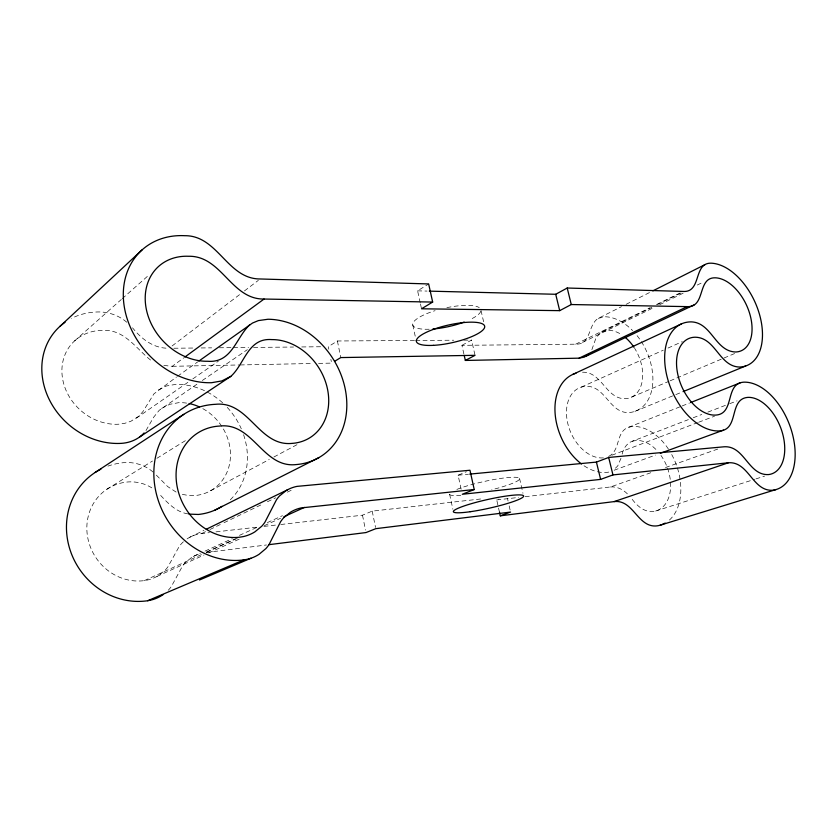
<?xml version="1.0" encoding="UTF-8"?>
<svg xmlns="http://www.w3.org/2000/svg" width="837" height="837" viewBox="0 0 837 837"><rect width="100%" height="100%" fill="white"/><g stroke="black" fill="none" stroke-linecap="round" stroke-linejoin="round"><path stroke-width="0.63" stroke-dasharray="4.18 3.14" d="M620.981 458.299L617.748 465.885L613.751 469.881M622.153 454.104C623.439 448.611 626.735 443.097 632.353 441.225L688.359 419.63M591.874 349.657L595.85 338.389L600.223 332.833L651.803 307.336M145.983 430.553L153.642 417.244L159.25 410.266L198.045 383.44M183.355 541.801L182.215 542.91A33.658 30.446 68.9 0 0 179.139 546.571L168.028 566.67A34.568 32.151 60.6 0 1 164.889 570.447L158.413 575.584A41.892 38.973 59.1 0 1 147.605 580.02L144.309 580.616A50.638 47.008 57.5 0 1 87.54 536.569A50.638 47.008 57.5 0 1 127.925 481.955C136.975 481.285 146.224 483.817 153.631 489.059M74.598 340.9L121.302 299.489M122.286 298.631L149.53 274.473M150.555 360.046C135.971 348.391 124.075 329.119 102.763 330.374A50.408 43.796 42.7 0 0 62.545 378.512A50.408 43.796 42.7 0 0 118.341 424.233L124.797 423.313L130.886 421.273L138.743 416.271L142.792 411.773L153.945 393.85L176.471 377.037M172.098 345.953L240.365 294.038M244.456 290.92L258.351 280.353M163.874 365.445L172.223 366.303L183.701 357.901M177.528 376.273L197.741 361.856M136.337 418.186L188.545 381.881M192.803 378.92L218.373 361.134M202.324 380.5L247.354 349.678M161.583 408.393L169.66 404.313L178.647 402.681A48.462 42.614 54.1 0 1 186.714 403.12M463.918 354.145L461.94 345.336L575.689 344.185C591.424 344.75 587.825 324.547 598.288 318.342L621.483 306.666M187.101 538.871L188.451 538.013A40.72 36.786 69.8 0 1 198.662 533.996L209.512 532.604M158.381 389.937L166.448 385.972L175.425 384.434A67.87 59.689 54.1 0 1 222.883 403.047M414.461 340.471L337.405 340.983L328.303 346.675L328.815 349.207M420.226 302.806L417.6 290.847L428.649 283.942M106.895 489.237L152.46 461.041M156.906 458.289L185.793 440.408M608.635 456.374C620.855 450.683 615.362 431.494 628.849 427.184L680.92 406.437M461.94 345.336L471.566 340.094L475.029 355.327M210.516 490.785L269.284 459.461M273.887 457.002L296.936 444.719M626.118 304.333L650.485 292.071M575.689 344.185L649.794 307.828M656.47 304.553L680.062 292.981M657.641 304.48L680.962 293.044M697.284 285.04L703.122 282.184M582.521 342.427L653.823 307.545M659.661 304.689L684.206 292.688M189.821 537.228L203.935 530.376M201.727 533.493L208.769 530.093M209.941 529.528L222.841 523.292M224.023 522.727L262.724 504.041M267.421 501.771L275.635 497.806M287.363 492.146L292.05 489.875M601.657 331.923L608.206 330.259A36.043 23.886 65.3 0 1 622.121 335.009M598.288 318.342L604.837 316.763A50.471 33.449 65.3 0 1 632.615 330.594M193.19 556.532L200.305 553.278M205.044 551.102L232.309 538.63M239.424 535.377L258.037 526.86M267.338 522.602L282.456 515.686M206.216 552.138L235.574 538.766M264.283 525.678L280.562 518.27M144.309 580.616L202.052 554.345M206.76 552.2L238.576 537.72M156.969 576.421L203.966 555.046M208.675 552.933L240.397 538.62M581.296 387.112L663.27 350.19M668.02 348.056L682.281 341.632M631.809 397.02L668.93 381.327M670.134 380.814L722.823 358.529M724.015 358.027L734.802 353.465M280.813 524.496L362.484 515.194L372.203 511.125L483.619 498.653M461.156 489.195L458.09 475.217L466.397 471.744M634.896 411.375L674.632 395.095M675.836 394.604L681.862 392.135M682.134 405.955L689.406 403.057M693.235 417.757L701.751 414.472M707.84 412.128L728.546 404.145M729.759 403.675L737.062 400.86M611.857 455.234L697.399 422.706M698.623 422.246L714.505 416.209M499.469 512.139L496.718 499.919L498.988 499.051M614.149 470.227L655.486 455.066M525.165 496.676L610.497 486.967L650.841 472.706M665.52 467.527L718.083 448.946M655.674 511.02L754.692 479.298M755.926 478.91L764.599 476.127M632.353 441.225L635.743 440.503A36.87 24.66 69.4 0 1 657.307 450.881M628.849 427.184L632.249 426.504A51.632 34.537 69.4 0 1 668.512 449.218M608.75 472.089L606.94 472.382A52.323 35.855 67 0 1 582.521 464.723M206.331 552.483L266.459 544.981M215.988 531.872L258.769 526.996M263.958 526.41L275.624 525.081M496.718 499.919L518.699 497.419M458.09 475.217L468.438 474.234M610.497 486.967C616.848 486.328 623.031 489.436 627.394 493.872M172.223 366.303L238.859 364.974M240.167 364.942L313.341 363.478M318.562 363.373L331.63 363.112L330.866 359.324M173.866 348.234L194.132 348.025M201.183 347.951L211.656 347.847M219.409 347.773L232.215 347.648M233.481 347.627L248.568 347.481M253.548 347.428L293.515 347.031M301.759 346.947L321.774 346.738M415.654 340.46L453.748 340.209M463.824 340.146L471.566 340.094M417.6 290.847L427.006 291.077M582.521 372.214C602.002 371.607 605.925 399.207 625.302 398.694A36.043 23.886 65.3 0 0 634.634 348.297M165.967 348.171C152.167 347.345 140.857 338.19 132.528 327.832M187.802 513.866C175.467 511.909 166.908 502.116 158.852 493.485M182.34 494.374L188.743 495.535L195.031 495.546A48.462 42.614 54.1 0 0 230.342 458.352A48.462 42.614 54.1 0 0 201.571 407.975M176.105 492.072L167.672 486.559L155.577 474.349M153.056 472.026C145.324 465.33 134.903 461.94 124.713 462.589A70.915 65.851 57.5 0 0 107.942 466.115M126.785 322.235C119.325 315.8 109.542 312.149 99.708 311.95A70.601 61.352 42.7 0 0 71.532 318.395M632.217 499.354C637.187 505.987 644.574 512.547 653.477 511.47A36.87 24.66 69.4 0 0 660.968 455.443M481.034 310.527L484.236 324.474M519.536 478.356L522.968 493.296M507.494 498.507L508.059 500.976M509.178 505.914L510.298 510.842M420.488 304.009L421.534 308.79M412.767 324.934L415.257 336.369M449.605 494.238L452.869 509.199M337.405 340.983L340.795 357.577M372.203 511.125L375.541 527.415M362.484 515.194L365.507 530.083M168.247 590.263A34.673 32.371 64.7 0 0 171.397 586.423L182.508 566.053A33.804 30.603 71.8 0 1 185.573 562.328L191.809 557.337A40.898 36.964 72.8 0 1 200.514 553.55M671.713 454.554A51.632 34.537 69.4 0 1 668.899 520.488M603.404 457.87A37.372 25.602 67 0 1 567.873 423.867A37.372 25.602 67 0 1 585.963 386.328C605.444 385.533 609.388 413.269 628.765 412.568A50.471 33.449 65.3 0 0 652.693 384.141A50.471 33.449 65.3 0 0 635.848 334.151M227.245 407.389A67.87 59.689 54.1 0 1 241.297 428.816M243.588 434.727A67.87 59.689 54.1 0 1 229.61 500.442M456.876 489.425A35.876 4.886 -12.6 0 1 514.305 477.236A35.876 4.886 -12.6 0 1 491.779 489.739M460.789 495.305A35.876 4.886 -12.6 0 1 449.678 493.704M480.794 311.228A34.903 9.448 -12.6 0 1 469.4 319.901M429.203 329.223A34.903 9.448 -12.6 0 1 412.861 323.406A34.903 9.448 -12.6 0 1 435.083 310.663M446.895 307.639A34.903 9.448 -12.6 0 1 479.235 307.608"/><path stroke-width="1.26" d="M144.1 432.949C138.387 439.32 129.965 442.804 121.522 443.348A70.601 61.352 42.7 0 1 48.546 398.056A70.601 61.352 42.7 0 1 65.045 322.308M60.034 326.284L142.164 249.813M588.756 354.197L584.341 357.096L579.089 358.163L465.341 360.444L464.211 355.401M139.528 437.081L230.834 376.368C244.802 363.928 247.762 337.656 271.91 339.592A54.656 44.936 56.9 0 1 327.654 389.843A54.656 44.936 56.9 0 1 292.029 443.39C258.8 446.759 248.997 400.661 215.507 404.313A80.498 70.308 60.2 0 0 155.232 488.536A80.498 70.308 60.2 0 0 243.902 559.89L247.449 559.252A47.709 41.934 63.6 0 0 259.01 554.356L265.863 548.612A39.381 34.579 64.6 0 0 269.148 544.374L280.541 521.817A38.24 32.465 69.5 0 1 283.743 517.716L290.303 512.296A46.265 39.203 70.1 0 1 301.153 507.913L474.234 489.519L469.955 470.248L296.989 486.381A46.056 38.973 68.1 0 0 286.149 490.597L279.589 495.891A38.073 32.266 67.4 0 0 276.398 499.909L264.984 522.121A39.245 34.327 62.1 0 1 261.699 526.274L254.856 531.882A47.563 41.62 61.2 0 1 243.295 536.59L239.759 537.187A57.471 50.178 60.2 0 1 177.057 486.151A57.471 50.178 60.2 0 1 219.482 426.064C252.994 421.974 262.881 468.385 296.131 464.577A76.544 62.963 56.9 0 0 345.336 389.613A76.544 62.963 56.9 0 0 267.976 319.253L258.403 320.592L252.544 323.019L198.808 361.103M249.865 324.672C235.929 337.541 232.1 363.248 207.66 361.27A56.916 46.537 48 0 1 146.109 308.152A56.916 46.537 48 0 1 188.492 256.268C221.732 255.505 231.064 299.562 264.063 299.039L432.666 302.063L428.649 283.942L260.171 278.972C227.225 279.108 217.923 235.323 184.747 235.699A79.714 65.213 48 0 0 124.556 308.351A79.714 65.213 48 0 0 211.573 382.708L221.847 380.929L230.834 376.368M184.747 357.137L264.063 299.039M432.666 302.063L421.534 308.79L559.691 310.653L571.263 304.542L687.208 306.624C706.062 307.493 696.886 277.078 715.489 277.821A39.391 23.614 65.2 0 1 750.151 315.204A39.391 23.614 65.2 0 1 735.503 351.99C715.175 351.299 711.68 322.475 691.236 321.879A57.376 35.688 66.6 0 0 667.351 377.769A57.376 35.688 66.6 0 0 719.998 430.888C739.353 429.36 728.671 399.029 747.755 397.387A40.375 24.461 68.8 0 1 782.668 433.869A40.375 24.461 68.8 0 1 768.586 474.569C748.226 475.719 744.689 445.525 724.193 446.78L608.677 457.452L596.425 462.097L469.724 474.108M163.173 594.584L161.771 595.515A41.996 39.245 63.1 0 1 150.942 600.087L147.647 600.736A70.915 65.851 57.5 0 1 70.747 551.907A70.915 65.851 57.5 0 1 100.9 469.149M95.156 472.466L183.763 414.346M474.234 489.519L462.275 494.28L600.621 479.392L612.956 474.914L728.41 462.767C748.906 461.26 752.463 491.633 772.823 490.241A56.539 34.254 68.8 0 0 792.252 433.273A56.539 34.254 68.8 0 0 743.654 382.174C724.622 383.513 735.127 413.855 715.834 415.079A40.971 25.476 66.6 0 1 678.451 377.121A40.971 25.476 66.6 0 1 695.275 337.217C715.74 337.583 719.234 366.575 739.573 367.045A55.158 33.072 65.2 0 0 759.808 315.528A55.158 33.072 65.2 0 0 711.544 263.205C693.005 262.18 701.992 292.605 683.201 291.443L567.214 288.022L555.716 294.279L429.329 291.14M334.685 361.27L340.795 357.577L475.029 355.327L465.341 360.444M214.743 510.193L319.054 457.525M652.797 290.899L704.995 264.618M206.289 529.235L287.604 489.76M579.089 358.163L687.208 306.624M585.931 356.321L694.051 304.909M572.77 374.432L681.454 323.898M283.879 516.753L304.427 507.4M147.647 600.736L243.902 559.89M199.457 579.999L250.912 558.258M683.065 391.643L745.694 365.978M690.609 402.576L740.264 382.791M660.351 453.288L723.566 430.113M499.469 512.139L500.296 515.812L510.57 512.077L375.792 528.67L366.01 532.562L269.043 544.657M500.296 515.812L614.076 501.614L728.41 462.767M660.142 525.197L775.889 489.603M614.076 501.614C633.578 499.229 637.679 528.147 657.066 525.866A51.632 34.537 69.4 0 0 665.174 523.083M188.869 514.106L198.369 514.462A67.87 59.689 54.1 0 0 222.035 506.312M567.214 288.022L571.263 304.542M608.677 457.452L612.956 474.914M555.716 294.279L559.691 310.653M596.425 462.097L600.621 479.392M189.152 403.549A48.462 42.614 54.1 0 1 199.478 406.949M624.841 337.049A36.043 23.886 65.3 0 1 633.986 347.303M581.537 464.001A52.323 35.855 67 0 1 555.057 412.704A52.323 35.855 67 0 1 575.982 373.239M464.169 322.057A34.903 9.448 -12.6 0 1 432.896 329.014M470.132 511.731A35.981 4.405 -12.6 0 0 523.627 496.236A35.981 4.405 -12.6 0 0 471.786 503.55A35.981 4.405 -12.6 0 0 470.132 511.731M433.514 345.346A34.997 9.019 -12.6 0 0 484.717 326.66A34.997 9.019 -12.6 0 0 433.294 329.422A34.997 9.019 -12.6 0 0 433.514 345.346"/></g></svg>
